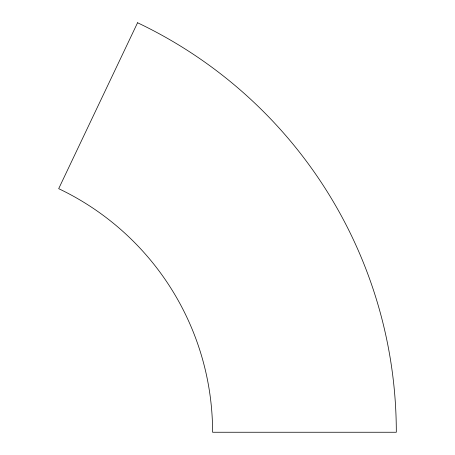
<?xml version="1.0" encoding="UTF-8"?>
<svg xmlns="http://www.w3.org/2000/svg" width="455" height="455" viewBox="0 0 455 455"><rect width="100%" height="100%" fill="white"/><g stroke="black" fill="none" stroke-linecap="round" stroke-linejoin="round"><path stroke-width="0.68" d="M137.564 22.75L58.689 188.671A269.701 269.701 0 0 1 212.599 432.25L396.311 432.25A453.419 453.419 0 0 0 137.564 22.75"/></g></svg>
